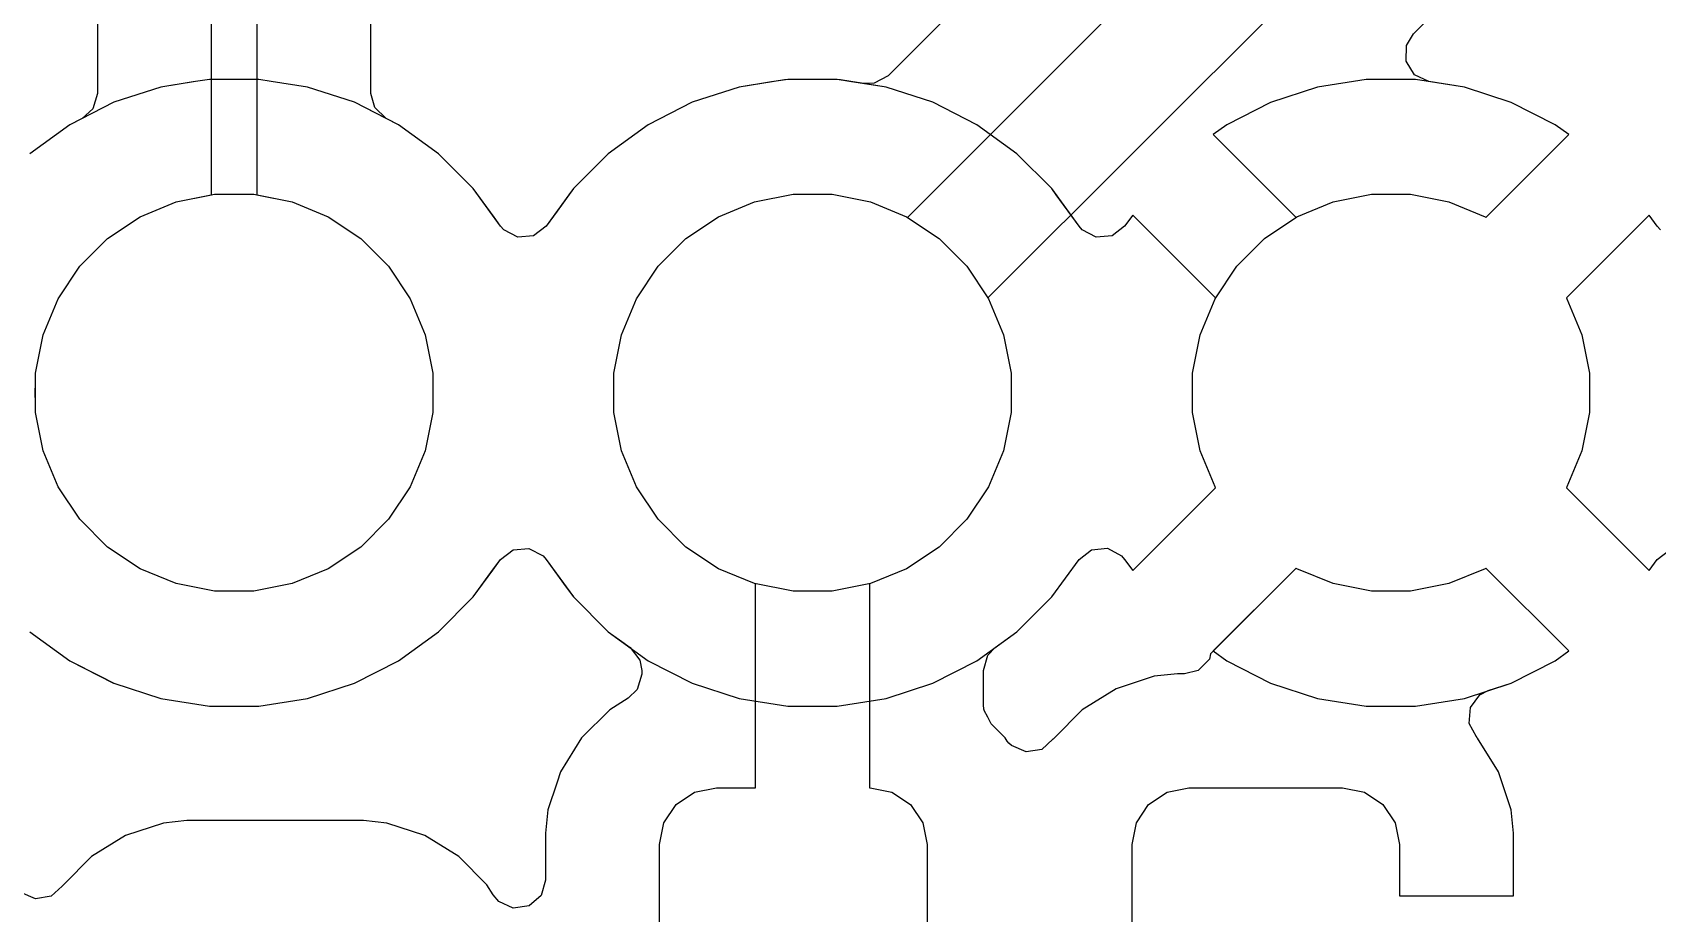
# Model space of a CAD drawing. Header units: inches. Extents: x 6.57 to 9.79, y -8.72 to -3.17.
# Drawn here: x 8.3037 to 8.5847, y -8.594 to -8.4416 of the extents above; entities that cross this region are included whole.
import ezdxf

# ---------------------------------------------------------------- set-up
doc = ezdxf.new("R2010")
doc.units = ezdxf.units.IN
doc.header["$MEASUREMENT"] = 0
doc.layers.add('In1.Cu', color=91, linetype='CONTINUOUS', true_color=0x7fc87f)

msp = doc.modelspace()

# ---------------------------------------------------------------- linework, layer by layer
at = {"layer": 'In1.Cu', "linetype": 'CONTINUOUS'}
for p, q in [((8.33465, -8.46971), (8.33465, -8.24179)), ((8.34252, -8.24016), (8.34252, -8.46971)), ((8.36222, -8.45216), (8.36222, -8.24366)), ((8.31494, -8.25197), (8.31494, -8.45216)), ((8.55754, -8.34319), (8.45165, -8.44909)), ((8.45499, -8.47361), (8.56942, -8.35918)), ((8.58045, -8.37598), (8.46891, -8.48753)), ((8.54246, -8.44184), (8.58719, -8.39712)), ((8.54125, -8.44385), (8.54246, -8.44184)), ((8.54121, -8.4466), (8.54125, -8.44385)), ((8.54267, -8.44894), (8.54121, -8.4466)), ((8.33189, -8.45012), (8.32589, -8.45107)), ((8.33151, -8.45018), (8.32589, -8.45107)), ((8.33151, -8.45018), (8.32589, -8.45107)), ((8.33432, -8.44973), (8.33151, -8.45018)), ((8.33432, -8.44973), (8.33151, -8.45018)), ((8.33432, -8.44973), (8.33189, -8.45012)), ((8.34285, -8.44973), (8.33432, -8.44973)), ((8.34285, -8.44973), (8.33432, -8.44973)), ((8.34285, -8.44973), (8.33432, -8.44973)), ((8.34496, -8.45007), (8.34285, -8.44973)), ((8.34496, -8.45007), (8.34285, -8.44973)), ((8.34496, -8.45007), (8.34285, -8.44973)), ((8.35128, -8.45107), (8.34496, -8.45007)), ((8.35128, -8.45107), (8.34496, -8.45007)), ((8.35128, -8.45107), (8.34496, -8.45007)), ((8.43375, -8.44982), (8.42589, -8.45107)), ((8.43189, -8.45012), (8.42589, -8.45107)), ((8.43151, -8.45018), (8.42589, -8.45107)), ((8.43151, -8.45018), (8.42589, -8.45107)), ((8.43432, -8.44973), (8.43151, -8.45018)), ((8.43432, -8.44973), (8.43151, -8.45018)), ((8.43432, -8.44973), (8.43189, -8.45012)), ((8.43432, -8.44973), (8.43375, -8.44982)), ((8.44285, -8.44973), (8.43432, -8.44973)), ((8.44285, -8.44973), (8.43432, -8.44973)), ((8.44285, -8.44973), (8.43432, -8.44973)), ((8.44285, -8.44973), (8.43432, -8.44973)), ((8.44743, -8.45046), (8.44285, -8.44973)), ((8.44285, -8.44973), (8.44285, -8.44973)), ((8.44342, -8.44982), (8.44285, -8.44973)), ((8.44496, -8.45007), (8.44285, -8.44973)), ((8.44496, -8.45007), (8.44285, -8.44973)), ((8.45128, -8.45107), (8.44342, -8.44982)), ((8.45128, -8.45107), (8.44496, -8.45007)), ((8.45128, -8.45107), (8.44496, -8.45007)), ((8.44923, -8.45041), (8.44743, -8.45046)), ((8.45165, -8.44909), (8.44923, -8.45041)), ((8.53432, -8.44975), (8.52589, -8.45109)), ((8.53432, -8.44975), (8.52589, -8.45109)), ((8.53432, -8.44975), (8.52589, -8.45109)), ((8.54285, -8.44975), (8.53432, -8.44975)), ((8.54285, -8.44975), (8.53432, -8.44975)), ((8.54285, -8.44975), (8.53432, -8.44975)), ((8.54515, -8.45012), (8.54267, -8.44894)), ((8.55127, -8.45109), (8.54285, -8.44975)), ((8.55127, -8.45109), (8.54285, -8.44975)), ((8.55127, -8.45109), (8.54285, -8.44975)), ((8.55127, -8.45109), (8.54515, -8.45012)), ((8.31494, -8.45216), (8.31417, -8.4548)), ((8.32589, -8.45107), (8.31778, -8.4537)), ((8.32589, -8.45107), (8.31778, -8.4537)), ((8.32589, -8.45107), (8.31778, -8.4537)), ((8.32589, -8.45107), (8.32589, -8.45107)), ((8.32589, -8.45107), (8.32589, -8.45107)), ((8.32589, -8.45107), (8.32589, -8.45107)), ((8.35939, -8.4537), (8.35128, -8.45107)), ((8.35939, -8.4537), (8.35128, -8.45107)), ((8.35939, -8.4537), (8.35128, -8.45107)), ((8.36289, -8.45462), (8.36222, -8.45216)), ((8.42589, -8.45107), (8.41778, -8.4537)), ((8.42589, -8.45107), (8.41778, -8.4537)), ((8.42589, -8.45107), (8.41778, -8.4537)), ((8.42589, -8.45107), (8.41778, -8.4537)), ((8.42589, -8.45107), (8.42589, -8.45107)), ((8.42589, -8.45107), (8.42589, -8.45107)), ((8.42589, -8.45107), (8.42589, -8.45107)), ((8.42589, -8.45107), (8.42589, -8.45107)), ((8.45939, -8.4537), (8.45128, -8.45107)), ((8.45939, -8.4537), (8.45128, -8.45107)), ((8.45939, -8.4537), (8.45128, -8.45107)), ((8.52589, -8.45109), (8.51778, -8.45372)), ((8.52589, -8.45109), (8.51778, -8.45372)), ((8.52589, -8.45109), (8.51778, -8.45372)), ((8.55938, -8.45372), (8.55127, -8.45109)), ((8.55938, -8.45372), (8.55127, -8.45109)), ((8.55938, -8.45372), (8.55127, -8.45109)), ((8.55938, -8.45372), (8.55127, -8.45109)), ((8.31778, -8.4537), (8.31017, -8.45758)), ((8.31778, -8.4537), (8.31017, -8.45758)), ((8.31778, -8.4537), (8.31017, -8.45758)), ((8.31417, -8.4548), (8.31228, -8.45651)), ((8.36487, -8.45649), (8.35939, -8.4537)), ((8.36699, -8.45758), (8.35939, -8.4537)), ((8.36699, -8.45758), (8.35939, -8.4537)), ((8.36489, -8.45651), (8.36289, -8.45462)), ((8.41778, -8.4537), (8.41017, -8.45758)), ((8.41778, -8.4537), (8.41017, -8.45758)), ((8.41778, -8.4537), (8.41017, -8.45758)), ((8.41778, -8.4537), (8.41017, -8.45758)), ((8.46699, -8.45758), (8.45939, -8.4537)), ((8.46699, -8.45758), (8.45939, -8.4537)), ((8.46699, -8.45758), (8.45939, -8.4537)), ((8.51778, -8.45372), (8.51018, -8.45759)), ((8.51778, -8.45372), (8.51018, -8.45759)), ((8.51778, -8.45372), (8.51018, -8.45759)), ((8.56698, -8.45759), (8.55938, -8.45372)), ((8.56698, -8.45759), (8.55938, -8.45372)), ((8.56698, -8.45759), (8.55938, -8.45372)), ((8.56698, -8.45759), (8.55938, -8.45372)), ((8.31017, -8.45758), (8.30327, -8.46259)), ((8.31017, -8.45758), (8.30327, -8.46259)), ((8.31017, -8.45758), (8.30327, -8.46259)), ((8.31017, -8.45758), (8.30327, -8.46259)), ((8.31228, -8.45651), (8.31017, -8.45758)), ((8.36699, -8.45758), (8.36487, -8.45649)), ((8.36699, -8.45758), (8.36489, -8.45651)), ((8.37389, -8.46259), (8.36699, -8.45758)), ((8.37389, -8.46259), (8.36699, -8.45758)), ((8.36699, -8.45758), (8.36699, -8.45758)), ((8.36699, -8.45758), (8.36699, -8.45758)), ((8.37389, -8.46259), (8.36699, -8.45758)), ((8.37389, -8.46259), (8.36699, -8.45758)), ((8.41017, -8.45758), (8.40327, -8.46259)), ((8.41017, -8.45758), (8.40327, -8.46259)), ((8.41017, -8.45758), (8.40327, -8.46259)), ((8.41017, -8.45758), (8.40327, -8.46259)), ((8.47389, -8.46259), (8.46699, -8.45758)), ((8.46699, -8.45758), (8.46699, -8.45758)), ((8.47389, -8.46259), (8.46699, -8.45758)), ((8.47389, -8.46259), (8.46699, -8.45758)), ((8.51018, -8.45759), (8.50785, -8.45929)), ((8.51018, -8.45759), (8.50785, -8.45929)), ((8.51018, -8.45759), (8.50785, -8.45929)), ((8.56931, -8.45929), (8.56698, -8.45759)), ((8.56931, -8.45929), (8.56698, -8.45759)), ((8.56931, -8.45929), (8.56698, -8.45759)), ((8.56931, -8.45929), (8.56698, -8.45759)), ((8.50785, -8.45929), (8.50785, -8.45929)), ((8.50785, -8.45929), (8.52217, -8.47361)), ((8.50785, -8.45929), (8.50785, -8.45929)), ((8.50785, -8.45929), (8.52217, -8.47361)), ((8.50785, -8.45929), (8.50785, -8.45929)), ((8.50785, -8.45929), (8.52217, -8.47361)), ((8.55499, -8.47361), (8.56931, -8.45929)), ((8.55499, -8.47361), (8.56931, -8.45929)), ((8.55499, -8.47361), (8.56931, -8.45929)), ((8.55499, -8.47361), (8.56931, -8.45929)), ((8.56931, -8.45929), (8.56931, -8.45929)), ((8.56931, -8.45929), (8.56931, -8.45929)), ((8.56931, -8.45929), (8.56931, -8.45929)), ((8.56931, -8.45929), (8.56931, -8.45929)), ((8.37993, -8.46862), (8.37389, -8.46259)), ((8.37993, -8.46862), (8.37389, -8.46259)), ((8.37993, -8.46862), (8.37389, -8.46259)), ((8.37993, -8.46862), (8.37389, -8.46259)), ((8.40327, -8.46259), (8.39724, -8.46862)), ((8.40327, -8.46259), (8.39724, -8.46862)), ((8.40327, -8.46259), (8.39724, -8.46862)), ((8.40327, -8.46259), (8.39724, -8.46862)), ((8.47993, -8.46862), (8.47389, -8.46259)), ((8.47993, -8.46862), (8.47389, -8.46259)), ((8.47389, -8.46259), (8.47389, -8.46259)), ((8.47993, -8.46862), (8.47389, -8.46259)), ((8.47389, -8.46259), (8.47389, -8.46259)), ((8.32857, -8.47092), (8.3352, -8.4696)), ((8.32857, -8.47092), (8.3352, -8.4696)), ((8.32857, -8.47092), (8.3352, -8.4696)), ((8.32857, -8.47092), (8.33465, -8.46971)), ((8.3352, -8.4696), (8.34196, -8.4696)), ((8.3352, -8.4696), (8.34196, -8.4696)), ((8.3352, -8.4696), (8.34196, -8.4696)), ((8.34196, -8.4696), (8.3486, -8.47092)), ((8.34196, -8.4696), (8.3486, -8.47092)), ((8.34196, -8.4696), (8.3486, -8.47092)), ((8.34252, -8.46971), (8.3486, -8.47092)), ((8.38373, -8.47386), (8.37993, -8.46862)), ((8.38351, -8.47356), (8.37993, -8.46862)), ((8.38373, -8.47386), (8.37993, -8.46862)), ((8.38373, -8.47386), (8.37993, -8.46862)), ((8.39646, -8.4697), (8.39253, -8.4751)), ((8.39724, -8.46862), (8.39442, -8.47251)), ((8.39724, -8.46862), (8.39442, -8.47251)), ((8.39724, -8.46862), (8.39442, -8.47251)), ((8.39724, -8.46862), (8.39646, -8.4697)), ((8.39724, -8.46862), (8.39724, -8.46862)), ((8.39724, -8.46862), (8.39724, -8.46862)), ((8.39724, -8.46862), (8.39724, -8.46862)), ((8.39724, -8.46862), (8.39724, -8.46862)), ((8.39724, -8.46862), (8.39724, -8.46862)), ((8.39724, -8.46862), (8.39724, -8.46862)), ((8.39724, -8.46862), (8.39724, -8.46862)), ((8.39724, -8.46862), (8.39724, -8.46862)), ((8.42857, -8.47092), (8.4352, -8.4696)), ((8.42857, -8.47092), (8.4352, -8.4696)), ((8.42857, -8.47092), (8.4352, -8.4696)), ((8.42857, -8.47092), (8.4352, -8.4696)), ((8.4352, -8.4696), (8.44196, -8.4696)), ((8.4352, -8.4696), (8.44196, -8.4696)), ((8.4352, -8.4696), (8.44196, -8.4696)), ((8.4352, -8.4696), (8.44196, -8.4696)), ((8.44196, -8.4696), (8.4486, -8.47092)), ((8.44196, -8.4696), (8.4486, -8.47092)), ((8.44196, -8.4696), (8.4486, -8.47092)), ((8.44196, -8.4696), (8.4486, -8.47092)), ((8.48071, -8.4697), (8.47993, -8.46862)), ((8.47993, -8.46863), (8.47993, -8.46862)), ((8.47993, -8.46863), (8.47993, -8.46862)), ((8.48465, -8.47512), (8.47993, -8.46863)), ((8.48465, -8.47512), (8.47993, -8.46863)), ((8.48465, -8.47512), (8.48071, -8.4697)), ((8.52857, -8.47092), (8.5352, -8.4696)), ((8.52857, -8.47092), (8.5352, -8.4696)), ((8.52857, -8.47092), (8.5352, -8.4696)), ((8.52857, -8.47092), (8.5352, -8.4696)), ((8.5352, -8.4696), (8.54196, -8.4696)), ((8.5352, -8.4696), (8.54196, -8.4696)), ((8.5352, -8.4696), (8.54196, -8.4696)), ((8.5352, -8.4696), (8.54196, -8.4696)), ((8.54196, -8.4696), (8.5486, -8.47092)), ((8.54196, -8.4696), (8.5486, -8.47092)), ((8.54196, -8.4696), (8.5486, -8.47092)), ((8.54196, -8.4696), (8.5486, -8.47092)), ((8.32232, -8.47351), (8.32857, -8.47092)), ((8.32232, -8.47351), (8.32857, -8.47092)), ((8.32232, -8.47351), (8.32857, -8.47092)), ((8.32232, -8.47351), (8.32857, -8.47092)), ((8.3486, -8.47092), (8.35485, -8.47351)), ((8.3486, -8.47092), (8.35485, -8.47351)), ((8.3486, -8.47092), (8.35485, -8.47351)), ((8.3486, -8.47092), (8.35485, -8.47351)), ((8.39442, -8.47251), (8.39253, -8.4751)), ((8.39442, -8.47251), (8.39253, -8.4751)), ((8.39442, -8.47251), (8.39253, -8.4751)), ((8.42232, -8.47351), (8.42857, -8.47092)), ((8.42232, -8.47351), (8.42857, -8.47092)), ((8.42232, -8.47351), (8.42857, -8.47092)), ((8.42232, -8.47351), (8.42857, -8.47092)), ((8.4486, -8.47092), (8.45485, -8.47351)), ((8.4486, -8.47092), (8.45485, -8.47351)), ((8.4486, -8.47092), (8.45485, -8.47351)), ((8.4486, -8.47092), (8.45485, -8.47351)), ((8.49393, -8.47321), (8.49254, -8.47512)), ((8.49393, -8.47321), (8.49254, -8.47512)), ((8.49393, -8.47321), (8.49254, -8.47512)), ((8.50825, -8.48753), (8.49393, -8.47321)), ((8.49393, -8.47321), (8.49393, -8.47321)), ((8.50825, -8.48753), (8.49393, -8.47321)), ((8.49393, -8.47321), (8.49393, -8.47321)), ((8.50825, -8.48753), (8.49393, -8.47321)), ((8.49393, -8.47321), (8.49393, -8.47321)), ((8.52232, -8.47351), (8.52857, -8.47092)), ((8.52232, -8.47351), (8.52857, -8.47092)), ((8.52232, -8.47351), (8.52857, -8.47092)), ((8.52232, -8.47351), (8.52857, -8.47092)), ((8.5486, -8.47092), (8.55485, -8.47351)), ((8.5486, -8.47092), (8.55485, -8.47351)), ((8.5486, -8.47092), (8.55485, -8.47351)), ((8.5486, -8.47092), (8.55485, -8.47351)), ((8.58323, -8.47321), (8.56891, -8.48753)), ((8.58323, -8.47321), (8.56891, -8.48753)), ((8.58323, -8.47321), (8.56891, -8.48753)), ((8.58323, -8.47321), (8.56891, -8.48753)), ((8.58462, -8.47512), (8.58323, -8.47321)), ((8.58323, -8.47321), (8.58323, -8.47321)), ((8.58462, -8.47512), (8.58323, -8.47321)), ((8.58323, -8.47321), (8.58323, -8.47321)), ((8.58462, -8.47512), (8.58323, -8.47321)), ((8.58323, -8.47321), (8.58323, -8.47321)), ((8.58462, -8.47512), (8.58323, -8.47321)), ((8.58323, -8.47321), (8.58323, -8.47321)), ((8.3167, -8.47727), (8.32232, -8.47351)), ((8.3167, -8.47727), (8.32232, -8.47351)), ((8.3167, -8.47727), (8.32232, -8.47351)), ((8.3167, -8.47727), (8.32232, -8.47351)), ((8.35485, -8.47351), (8.36047, -8.47727)), ((8.35485, -8.47351), (8.36047, -8.47727)), ((8.35485, -8.47351), (8.36047, -8.47727)), ((8.35485, -8.47351), (8.36047, -8.47727)), ((8.38463, -8.4751), (8.38351, -8.47356)), ((8.38463, -8.4751), (8.38373, -8.47386)), ((8.38463, -8.4751), (8.38373, -8.47386)), ((8.38463, -8.4751), (8.38373, -8.47386)), ((8.38518, -8.47573), (8.38463, -8.4751)), ((8.38518, -8.47573), (8.38463, -8.4751)), ((8.38518, -8.47573), (8.38463, -8.4751)), ((8.38518, -8.47573), (8.38463, -8.4751)), ((8.38761, -8.47702), (8.38518, -8.47573)), ((8.38761, -8.47702), (8.38518, -8.47573)), ((8.38761, -8.47702), (8.38518, -8.47573)), ((8.38761, -8.47702), (8.38518, -8.47573)), ((8.39253, -8.4751), (8.39035, -8.47678)), ((8.39253, -8.4751), (8.39035, -8.47678)), ((8.39253, -8.4751), (8.39035, -8.47678)), ((8.39253, -8.4751), (8.39035, -8.47678)), ((8.4167, -8.47727), (8.42232, -8.47351)), ((8.4167, -8.47727), (8.42232, -8.47351)), ((8.4167, -8.47727), (8.42232, -8.47351)), ((8.4167, -8.47727), (8.42232, -8.47351)), ((8.45485, -8.47351), (8.45499, -8.47361)), ((8.45485, -8.47351), (8.46047, -8.47727)), ((8.45485, -8.47351), (8.46047, -8.47727)), ((8.45485, -8.47351), (8.46047, -8.47727)), ((8.48519, -8.47575), (8.48465, -8.47512)), ((8.48519, -8.47575), (8.48465, -8.47512)), ((8.48519, -8.47575), (8.48465, -8.47512)), ((8.48763, -8.47703), (8.48519, -8.47575)), ((8.48763, -8.47703), (8.48519, -8.47575)), ((8.48763, -8.47703), (8.48519, -8.47575)), ((8.49254, -8.47512), (8.49037, -8.4768)), ((8.49254, -8.47512), (8.49037, -8.4768)), ((8.49254, -8.47512), (8.49037, -8.4768)), ((8.5167, -8.47727), (8.52232, -8.47351)), ((8.52217, -8.47361), (8.52232, -8.47351)), ((8.52217, -8.47361), (8.52232, -8.47351)), ((8.52217, -8.47361), (8.52232, -8.47351)), ((8.55485, -8.47351), (8.55499, -8.47361)), ((8.55485, -8.47351), (8.55499, -8.47361)), ((8.55485, -8.47351), (8.55499, -8.47361)), ((8.55485, -8.47351), (8.55499, -8.47361)), ((8.58517, -8.47575), (8.58462, -8.47512)), ((8.58517, -8.47575), (8.58462, -8.47512)), ((8.58517, -8.47575), (8.58462, -8.47512)), ((8.58517, -8.47575), (8.58462, -8.47512)), ((8.31191, -8.48205), (8.3167, -8.47727)), ((8.31191, -8.48205), (8.3167, -8.47727)), ((8.31191, -8.48205), (8.3167, -8.47727)), ((8.31191, -8.48205), (8.3167, -8.47727)), ((8.36047, -8.47727), (8.36525, -8.48205)), ((8.36047, -8.47727), (8.36525, -8.48205)), ((8.36047, -8.47727), (8.36525, -8.48205)), ((8.36047, -8.47727), (8.36525, -8.48205)), ((8.39035, -8.47678), (8.38761, -8.47702)), ((8.39035, -8.47678), (8.38761, -8.47702)), ((8.39035, -8.47678), (8.38761, -8.47702)), ((8.39035, -8.47678), (8.38761, -8.47702)), ((8.41191, -8.48205), (8.4167, -8.47727)), ((8.41191, -8.48205), (8.4167, -8.47727)), ((8.41191, -8.48205), (8.4167, -8.47727)), ((8.41191, -8.48205), (8.4167, -8.47727)), ((8.46047, -8.47727), (8.46525, -8.48205)), ((8.46047, -8.47727), (8.46525, -8.48205)), ((8.46047, -8.47727), (8.46525, -8.48205)), ((8.49037, -8.4768), (8.48763, -8.47703)), ((8.49037, -8.4768), (8.48763, -8.47703)), ((8.49037, -8.4768), (8.48763, -8.47703)), ((8.51191, -8.48205), (8.5167, -8.47727)), ((8.30816, -8.48767), (8.31191, -8.48205)), ((8.30816, -8.48767), (8.31191, -8.48205)), ((8.30816, -8.48767), (8.31191, -8.48205)), ((8.30816, -8.48767), (8.31191, -8.48205)), ((8.36525, -8.48205), (8.36901, -8.48767)), ((8.36525, -8.48205), (8.36901, -8.48767)), ((8.36525, -8.48205), (8.36901, -8.48767)), ((8.36525, -8.48205), (8.36901, -8.48767)), ((8.40816, -8.48767), (8.41191, -8.48205)), ((8.40816, -8.48767), (8.41191, -8.48205)), ((8.40816, -8.48767), (8.41191, -8.48205)), ((8.40816, -8.48767), (8.41191, -8.48205)), ((8.46525, -8.48205), (8.46901, -8.48767)), ((8.46525, -8.48205), (8.46901, -8.48767)), ((8.46525, -8.48205), (8.46901, -8.48767)), ((8.50816, -8.48767), (8.51191, -8.48205)), ((8.30557, -8.49392), (8.30816, -8.48767)), ((8.30557, -8.49392), (8.30816, -8.48767)), ((8.30557, -8.49392), (8.30816, -8.48767)), ((8.30557, -8.49392), (8.30816, -8.48767)), ((8.36901, -8.48767), (8.3716, -8.49392)), ((8.36901, -8.48767), (8.3716, -8.49392)), ((8.36901, -8.48767), (8.3716, -8.49392)), ((8.36901, -8.48767), (8.3716, -8.49392)), ((8.40557, -8.49392), (8.40816, -8.48767)), ((8.40557, -8.49392), (8.40816, -8.48767)), ((8.40557, -8.49392), (8.40816, -8.48767)), ((8.40557, -8.49392), (8.40816, -8.48767)), ((8.46891, -8.48753), (8.46901, -8.48767)), ((8.46901, -8.48767), (8.4716, -8.49392)), ((8.46901, -8.48767), (8.4716, -8.49392)), ((8.46901, -8.48767), (8.4716, -8.49392)), ((8.46901, -8.48767), (8.4716, -8.49392)), ((8.50557, -8.49392), (8.50816, -8.48767)), ((8.50557, -8.49392), (8.50816, -8.48767)), ((8.50557, -8.49392), (8.50816, -8.48767)), ((8.50557, -8.49392), (8.50816, -8.48767)), ((8.50816, -8.48767), (8.50825, -8.48753)), ((8.50816, -8.48767), (8.50825, -8.48753)), ((8.50816, -8.48767), (8.50825, -8.48753)), ((8.56891, -8.48753), (8.56901, -8.48767)), ((8.56891, -8.48753), (8.56901, -8.48767)), ((8.56891, -8.48753), (8.56901, -8.48767)), ((8.56891, -8.48753), (8.56901, -8.48767)), ((8.56901, -8.48767), (8.5716, -8.49392)), ((8.56901, -8.48767), (8.5716, -8.49392)), ((8.56901, -8.48767), (8.5716, -8.49392)), ((8.56901, -8.48767), (8.5716, -8.49392)), ((8.30425, -8.50056), (8.30557, -8.49392)), ((8.30425, -8.50056), (8.30557, -8.49392)), ((8.30425, -8.50056), (8.30557, -8.49392)), ((8.30425, -8.50056), (8.30557, -8.49392)), ((8.3716, -8.49392), (8.37292, -8.50056)), ((8.3716, -8.49392), (8.37292, -8.50056)), ((8.3716, -8.49392), (8.37292, -8.50056)), ((8.3716, -8.49392), (8.37292, -8.50056)), ((8.40425, -8.50056), (8.40557, -8.49392)), ((8.40425, -8.50056), (8.40557, -8.49392)), ((8.40425, -8.50056), (8.40557, -8.49392)), ((8.40425, -8.50056), (8.40557, -8.49392)), ((8.4716, -8.49392), (8.47292, -8.50056)), ((8.4716, -8.49392), (8.47292, -8.50056)), ((8.4716, -8.49392), (8.47292, -8.50056)), ((8.4716, -8.49392), (8.47292, -8.50056)), ((8.50425, -8.50056), (8.50557, -8.49392)), ((8.50425, -8.50056), (8.50557, -8.49392)), ((8.50425, -8.50056), (8.50557, -8.49392)), ((8.50425, -8.50056), (8.50557, -8.49392)), ((8.5716, -8.49392), (8.57292, -8.50056)), ((8.5716, -8.49392), (8.57292, -8.50056)), ((8.5716, -8.49392), (8.57292, -8.50056)), ((8.5716, -8.49392), (8.57292, -8.50056)), ((8.30425, -8.50732), (8.30425, -8.50056)), ((8.30425, -8.50297), (8.30425, -8.50056)), ((8.30425, -8.50732), (8.30425, -8.50056)), ((8.30425, -8.50732), (8.30425, -8.50056)), ((8.37292, -8.50056), (8.37292, -8.50732)), ((8.37292, -8.50056), (8.37292, -8.50732)), ((8.37292, -8.50056), (8.37292, -8.50732)), ((8.37292, -8.50056), (8.37292, -8.50732)), ((8.40425, -8.50732), (8.40425, -8.50056)), ((8.40425, -8.50732), (8.40425, -8.50056)), ((8.40425, -8.50732), (8.40425, -8.50056)), ((8.40425, -8.50732), (8.40425, -8.50056)), ((8.47292, -8.50056), (8.47292, -8.50732)), ((8.47292, -8.50056), (8.47292, -8.50732)), ((8.47292, -8.50056), (8.47292, -8.50732)), ((8.47292, -8.50056), (8.47292, -8.50732)), ((8.50425, -8.50732), (8.50425, -8.50056)), ((8.50425, -8.50732), (8.50425, -8.50056)), ((8.50425, -8.50732), (8.50425, -8.50056)), ((8.50425, -8.50732), (8.50425, -8.50056)), ((8.57292, -8.50056), (8.57292, -8.50732)), ((8.57292, -8.50056), (8.57292, -8.50732)), ((8.57292, -8.50056), (8.57292, -8.50732)), ((8.57292, -8.50056), (8.57292, -8.50732)), ((8.30417, -8.50317), (8.30425, -8.50297)), ((8.30417, -8.50471), (8.30417, -8.50317)), ((8.30425, -8.5049), (8.30417, -8.50471)), ((8.30425, -8.50732), (8.30425, -8.5049)), ((8.30557, -8.51395), (8.30425, -8.50732)), ((8.30557, -8.51395), (8.30425, -8.50732)), ((8.30557, -8.51395), (8.30425, -8.50732)), ((8.30557, -8.51395), (8.30425, -8.50732)), ((8.37292, -8.50732), (8.3716, -8.51395)), ((8.37292, -8.50732), (8.3716, -8.51395)), ((8.37292, -8.50732), (8.3716, -8.51395)), ((8.37292, -8.50732), (8.3716, -8.51395)), ((8.40557, -8.51395), (8.40425, -8.50732)), ((8.40557, -8.51395), (8.40425, -8.50732)), ((8.40557, -8.51395), (8.40425, -8.50732)), ((8.40557, -8.51395), (8.40425, -8.50732)), ((8.47292, -8.50732), (8.4716, -8.51395)), ((8.47292, -8.50732), (8.4716, -8.51395)), ((8.47292, -8.50732), (8.4716, -8.51395)), ((8.47292, -8.50732), (8.4716, -8.51395)), ((8.50557, -8.51395), (8.50425, -8.50732)), ((8.50557, -8.51395), (8.50425, -8.50732)), ((8.50557, -8.51395), (8.50425, -8.50732)), ((8.50557, -8.51395), (8.50425, -8.50732)), ((8.57292, -8.50732), (8.5716, -8.51395)), ((8.57292, -8.50732), (8.5716, -8.51395)), ((8.57292, -8.50732), (8.5716, -8.51395)), ((8.57292, -8.50732), (8.5716, -8.51395)), ((8.30816, -8.5202), (8.30557, -8.51395)), ((8.30816, -8.5202), (8.30557, -8.51395)), ((8.30816, -8.5202), (8.30557, -8.51395)), ((8.30816, -8.5202), (8.30557, -8.51395)), ((8.3716, -8.51395), (8.36901, -8.5202)), ((8.3716, -8.51395), (8.36901, -8.5202)), ((8.3716, -8.51395), (8.36901, -8.5202)), ((8.3716, -8.51395), (8.36901, -8.5202)), ((8.40816, -8.5202), (8.40557, -8.51395)), ((8.40816, -8.5202), (8.40557, -8.51395)), ((8.40816, -8.5202), (8.40557, -8.51395)), ((8.40816, -8.5202), (8.40557, -8.51395)), ((8.4716, -8.51395), (8.46901, -8.5202)), ((8.4716, -8.51395), (8.46901, -8.5202)), ((8.4716, -8.51395), (8.46901, -8.5202)), ((8.4716, -8.51395), (8.46901, -8.5202)), ((8.50816, -8.5202), (8.50557, -8.51395)), ((8.50816, -8.5202), (8.50557, -8.51395)), ((8.50816, -8.5202), (8.50557, -8.51395)), ((8.50816, -8.5202), (8.50557, -8.51395)), ((8.5716, -8.51395), (8.56901, -8.5202)), ((8.5716, -8.51395), (8.56901, -8.5202)), ((8.5716, -8.51395), (8.56901, -8.5202)), ((8.5716, -8.51395), (8.56901, -8.5202)), ((8.31191, -8.52582), (8.30816, -8.5202)), ((8.31191, -8.52582), (8.30816, -8.5202)), ((8.31191, -8.52582), (8.30816, -8.5202)), ((8.31191, -8.52582), (8.30816, -8.5202)), ((8.36901, -8.5202), (8.36525, -8.52582)), ((8.36901, -8.5202), (8.36525, -8.52582)), ((8.36901, -8.5202), (8.36525, -8.52582)), ((8.36901, -8.5202), (8.36525, -8.52582)), ((8.41191, -8.52582), (8.40816, -8.5202)), ((8.41191, -8.52582), (8.40816, -8.5202)), ((8.41191, -8.52582), (8.40816, -8.5202)), ((8.41191, -8.52582), (8.40816, -8.5202)), ((8.46901, -8.5202), (8.46525, -8.52582)), ((8.46901, -8.5202), (8.46525, -8.52582)), ((8.46901, -8.5202), (8.46525, -8.52582)), ((8.46901, -8.5202), (8.46525, -8.52582)), ((8.49393, -8.53467), (8.50825, -8.52035)), ((8.49393, -8.53467), (8.50825, -8.52035)), ((8.49393, -8.53467), (8.50825, -8.52035)), ((8.49393, -8.53467), (8.50825, -8.52035)), ((8.50825, -8.52035), (8.50816, -8.5202)), ((8.50825, -8.52035), (8.50816, -8.5202)), ((8.50825, -8.52035), (8.50816, -8.5202)), ((8.50825, -8.52035), (8.50816, -8.5202)), ((8.56901, -8.5202), (8.56891, -8.52035)), ((8.56901, -8.5202), (8.56891, -8.52035)), ((8.56901, -8.5202), (8.56891, -8.52035)), ((8.56901, -8.5202), (8.56891, -8.52035)), ((8.56891, -8.52035), (8.58323, -8.53467)), ((8.56891, -8.52035), (8.58323, -8.53467)), ((8.56891, -8.52035), (8.58323, -8.53467)), ((8.56891, -8.52035), (8.58323, -8.53467)), ((8.3167, -8.53061), (8.31191, -8.52582)), ((8.3167, -8.53061), (8.31191, -8.52582)), ((8.3167, -8.53061), (8.31191, -8.52582)), ((8.3167, -8.53061), (8.31191, -8.52582)), ((8.36525, -8.52582), (8.36047, -8.53061)), ((8.36525, -8.52582), (8.36047, -8.53061)), ((8.36525, -8.52582), (8.36047, -8.53061)), ((8.36525, -8.52582), (8.36047, -8.53061)), ((8.4167, -8.53061), (8.41191, -8.52582)), ((8.4167, -8.53061), (8.41191, -8.52582)), ((8.4167, -8.53061), (8.41191, -8.52582)), ((8.4167, -8.53061), (8.41191, -8.52582)), ((8.46525, -8.52582), (8.46047, -8.53061)), ((8.46525, -8.52582), (8.46047, -8.53061)), ((8.46525, -8.52582), (8.46047, -8.53061)), ((8.46525, -8.52582), (8.46047, -8.53061)), ((8.32232, -8.53436), (8.3167, -8.53061)), ((8.32232, -8.53436), (8.3167, -8.53061)), ((8.32232, -8.53436), (8.3167, -8.53061)), ((8.32232, -8.53436), (8.3167, -8.53061)), ((8.36047, -8.53061), (8.35485, -8.53436)), ((8.36047, -8.53061), (8.35485, -8.53436)), ((8.36047, -8.53061), (8.35485, -8.53436)), ((8.36047, -8.53061), (8.35485, -8.53436)), ((8.38463, -8.53277), (8.38681, -8.53109)), ((8.38463, -8.53277), (8.38681, -8.53109)), ((8.38463, -8.53277), (8.38681, -8.53109)), ((8.38463, -8.53277), (8.38681, -8.53109)), ((8.38681, -8.53109), (8.38955, -8.53086)), ((8.38681, -8.53109), (8.38955, -8.53086)), ((8.38681, -8.53109), (8.38955, -8.53086)), ((8.38681, -8.53109), (8.38955, -8.53086)), ((8.38955, -8.53086), (8.39199, -8.53214)), ((8.38955, -8.53086), (8.39199, -8.53214)), ((8.38955, -8.53086), (8.39199, -8.53214)), ((8.38955, -8.53086), (8.39199, -8.53214)), ((8.39199, -8.53214), (8.39253, -8.53277)), ((8.39199, -8.53214), (8.39253, -8.53277)), ((8.39199, -8.53214), (8.39253, -8.53277)), ((8.39199, -8.53214), (8.39253, -8.53277)), ((8.42232, -8.53436), (8.4167, -8.53061)), ((8.42232, -8.53436), (8.4167, -8.53061)), ((8.42232, -8.53436), (8.4167, -8.53061)), ((8.42232, -8.53436), (8.4167, -8.53061)), ((8.46047, -8.53061), (8.45485, -8.53436)), ((8.46047, -8.53061), (8.45485, -8.53436)), ((8.46047, -8.53061), (8.45485, -8.53436)), ((8.46047, -8.53061), (8.45485, -8.53436)), ((8.48465, -8.53276), (8.48682, -8.53108)), ((8.48465, -8.53276), (8.48682, -8.53108)), ((8.48465, -8.53276), (8.48682, -8.53108)), ((8.48465, -8.53276), (8.48682, -8.53108)), ((8.48682, -8.53108), (8.48956, -8.53084)), ((8.48682, -8.53108), (8.48956, -8.53084)), ((8.48682, -8.53108), (8.48956, -8.53084)), ((8.48682, -8.53108), (8.48956, -8.53084)), ((8.48956, -8.53084), (8.492, -8.53212)), ((8.48956, -8.53084), (8.492, -8.53212)), ((8.48956, -8.53084), (8.492, -8.53212)), ((8.48956, -8.53084), (8.492, -8.53212)), ((8.492, -8.53212), (8.49254, -8.53276)), ((8.492, -8.53212), (8.49254, -8.53276)), ((8.492, -8.53212), (8.49254, -8.53276)), ((8.492, -8.53212), (8.49254, -8.53276)), ((8.58462, -8.53276), (8.5868, -8.53108)), ((8.58462, -8.53276), (8.5868, -8.53108)), ((8.58462, -8.53276), (8.5868, -8.53108)), ((8.58462, -8.53276), (8.5868, -8.53108)), ((8.32857, -8.53695), (8.32232, -8.53436)), ((8.32857, -8.53695), (8.32232, -8.53436)), ((8.32857, -8.53695), (8.32232, -8.53436)), ((8.32857, -8.53695), (8.32232, -8.53436)), ((8.35485, -8.53436), (8.3486, -8.53695)), ((8.35485, -8.53436), (8.3486, -8.53695)), ((8.35485, -8.53436), (8.3486, -8.53695)), ((8.35485, -8.53436), (8.3486, -8.53695)), ((8.37993, -8.53925), (8.38344, -8.53441)), ((8.37993, -8.53925), (8.38328, -8.53463)), ((8.37993, -8.53925), (8.38328, -8.53463)), ((8.37993, -8.53925), (8.38328, -8.53463)), ((8.38328, -8.53463), (8.38463, -8.53277)), ((8.38328, -8.53463), (8.38463, -8.53277)), ((8.38328, -8.53463), (8.38463, -8.53277)), ((8.38344, -8.53441), (8.38463, -8.53277)), ((8.39253, -8.53277), (8.396, -8.53755)), ((8.39253, -8.53277), (8.39724, -8.53925)), ((8.39253, -8.53277), (8.396, -8.53755)), ((8.39253, -8.53277), (8.396, -8.53755)), ((8.42857, -8.53695), (8.42232, -8.53436)), ((8.42857, -8.53695), (8.42232, -8.53436)), ((8.42857, -8.53695), (8.42232, -8.53436)), ((8.42857, -8.53695), (8.42232, -8.53436)), ((8.45485, -8.53436), (8.4486, -8.53695)), ((8.45485, -8.53436), (8.4486, -8.53695)), ((8.45485, -8.53436), (8.4486, -8.53695)), ((8.45485, -8.53436), (8.4486, -8.53695)), ((8.47993, -8.53925), (8.48465, -8.53276)), ((8.47993, -8.53925), (8.48465, -8.53276)), ((8.47993, -8.53925), (8.48465, -8.53276)), ((8.47993, -8.53925), (8.48465, -8.53276)), ((8.49254, -8.53276), (8.49393, -8.53467)), ((8.49254, -8.53276), (8.49393, -8.53467)), ((8.49254, -8.53276), (8.49393, -8.53467)), ((8.49254, -8.53276), (8.49393, -8.53467)), ((8.52217, -8.53427), (8.50738, -8.54906)), ((8.52217, -8.53427), (8.50785, -8.54859)), ((8.52217, -8.53427), (8.50785, -8.54859)), ((8.52217, -8.53427), (8.50785, -8.54859)), ((8.52232, -8.53436), (8.52217, -8.53427)), ((8.52232, -8.53436), (8.52217, -8.53427)), ((8.52232, -8.53436), (8.52217, -8.53427)), ((8.52232, -8.53436), (8.52217, -8.53427)), ((8.52857, -8.53695), (8.52232, -8.53436)), ((8.52857, -8.53695), (8.52232, -8.53436)), ((8.52857, -8.53695), (8.52232, -8.53436)), ((8.52857, -8.53695), (8.52232, -8.53436)), ((8.55485, -8.53436), (8.5486, -8.53695)), ((8.55485, -8.53436), (8.5486, -8.53695)), ((8.55485, -8.53436), (8.5486, -8.53695)), ((8.55485, -8.53436), (8.5486, -8.53695)), ((8.55499, -8.53427), (8.55485, -8.53436)), ((8.55499, -8.53427), (8.55485, -8.53436)), ((8.55499, -8.53427), (8.55485, -8.53436)), ((8.55499, -8.53427), (8.55485, -8.53436)), ((8.56931, -8.54859), (8.55499, -8.53427)), ((8.56931, -8.54859), (8.55499, -8.53427)), ((8.56931, -8.54859), (8.55499, -8.53427)), ((8.56931, -8.54859), (8.55499, -8.53427)), ((8.58323, -8.53467), (8.58462, -8.53276)), ((8.58323, -8.53467), (8.58462, -8.53276)), ((8.58323, -8.53467), (8.58462, -8.53276)), ((8.58323, -8.53467), (8.58462, -8.53276)), ((8.58323, -8.53467), (8.58323, -8.53467)), ((8.58323, -8.53467), (8.58323, -8.53467)), ((8.58323, -8.53467), (8.58323, -8.53467)), ((8.58323, -8.53467), (8.58323, -8.53467)), ((8.3352, -8.53827), (8.32857, -8.53695)), ((8.3352, -8.53827), (8.32857, -8.53695)), ((8.3352, -8.53827), (8.32857, -8.53695)), ((8.3352, -8.53827), (8.32857, -8.53695)), ((8.3486, -8.53695), (8.34196, -8.53827)), ((8.3486, -8.53695), (8.34196, -8.53827)), ((8.3486, -8.53695), (8.34196, -8.53827)), ((8.3486, -8.53695), (8.34196, -8.53827)), ((8.396, -8.53755), (8.39724, -8.53925)), ((8.396, -8.53755), (8.39724, -8.53925)), ((8.396, -8.53755), (8.39724, -8.53925)), ((8.4352, -8.53827), (8.42857, -8.53695)), ((8.42874, -8.53699), (8.42857, -8.53695)), ((8.4352, -8.53827), (8.42857, -8.53695)), ((8.4352, -8.53827), (8.42857, -8.53695)), ((8.42874, -8.57224), (8.42874, -8.53699)), ((8.4486, -8.53695), (8.44196, -8.53827)), ((8.4486, -8.53695), (8.44196, -8.53827)), ((8.4486, -8.53695), (8.44196, -8.53827)), ((8.4486, -8.53695), (8.44843, -8.53699)), ((8.44843, -8.53699), (8.44843, -8.57224)), ((8.5352, -8.53827), (8.52857, -8.53695)), ((8.5352, -8.53827), (8.52857, -8.53695)), ((8.5352, -8.53827), (8.52857, -8.53695)), ((8.5352, -8.53827), (8.52857, -8.53695)), ((8.5486, -8.53695), (8.54196, -8.53827)), ((8.5486, -8.53695), (8.54196, -8.53827)), ((8.5486, -8.53695), (8.54196, -8.53827)), ((8.5486, -8.53695), (8.54196, -8.53827)), ((8.34196, -8.53827), (8.3352, -8.53827)), ((8.34196, -8.53827), (8.3352, -8.53827)), ((8.34196, -8.53827), (8.3352, -8.53827)), ((8.34196, -8.53827), (8.3352, -8.53827)), ((8.37389, -8.54528), (8.37993, -8.53925)), ((8.37389, -8.54528), (8.37993, -8.53925)), ((8.37389, -8.54528), (8.37993, -8.53925)), ((8.37389, -8.54528), (8.37993, -8.53925)), ((8.39724, -8.53925), (8.40327, -8.54528)), ((8.39724, -8.53925), (8.39724, -8.53925)), ((8.39724, -8.53925), (8.40327, -8.54528)), ((8.39724, -8.53925), (8.40327, -8.54528)), ((8.39724, -8.53925), (8.40327, -8.54528)), ((8.44196, -8.53827), (8.4352, -8.53827)), ((8.44196, -8.53827), (8.4352, -8.53827)), ((8.44196, -8.53827), (8.4352, -8.53827)), ((8.47389, -8.54528), (8.47993, -8.53925)), ((8.47389, -8.54528), (8.47993, -8.53925)), ((8.47389, -8.54528), (8.47993, -8.53925)), ((8.47389, -8.54528), (8.47993, -8.53925)), ((8.54196, -8.53827), (8.5352, -8.53827)), ((8.54196, -8.53827), (8.5352, -8.53827)), ((8.54196, -8.53827), (8.5352, -8.53827)), ((8.54196, -8.53827), (8.5352, -8.53827)), ((8.30327, -8.54528), (8.31017, -8.5503)), ((8.30327, -8.54528), (8.31017, -8.5503)), ((8.30327, -8.54528), (8.31017, -8.5503)), ((8.30327, -8.54528), (8.31017, -8.5503)), ((8.36699, -8.5503), (8.37389, -8.54528)), ((8.36699, -8.5503), (8.37389, -8.54528)), ((8.36699, -8.5503), (8.37389, -8.54528)), ((8.36699, -8.5503), (8.37389, -8.54528)), ((8.40327, -8.54528), (8.41017, -8.5503)), ((8.40327, -8.54528), (8.4056, -8.54697)), ((8.40327, -8.54528), (8.41017, -8.5503)), ((8.40327, -8.54528), (8.41017, -8.5503)), ((8.46699, -8.5503), (8.47389, -8.54528)), ((8.46699, -8.5503), (8.47389, -8.54528)), ((8.46699, -8.5503), (8.47389, -8.54528)), ((8.47014, -8.54801), (8.47389, -8.54528)), ((8.4056, -8.54697), (8.40702, -8.54801)), ((8.40702, -8.54801), (8.4087, -8.55019)), ((8.4689, -8.54932), (8.47014, -8.54801)), ((8.50738, -8.54906), (8.50719, -8.54999)), ((8.50785, -8.54859), (8.50785, -8.54859)), ((8.50785, -8.54859), (8.51018, -8.55028)), ((8.50785, -8.54859), (8.50785, -8.54859)), ((8.50785, -8.54859), (8.51018, -8.55028)), ((8.50785, -8.54859), (8.50785, -8.54859)), ((8.50785, -8.54859), (8.51018, -8.55028)), ((8.56698, -8.55028), (8.56931, -8.54859)), ((8.56698, -8.55028), (8.56931, -8.54859)), ((8.56698, -8.55028), (8.56931, -8.54859)), ((8.56698, -8.55028), (8.56931, -8.54859)), ((8.56931, -8.54859), (8.56931, -8.54859)), ((8.56931, -8.54859), (8.56931, -8.54859)), ((8.56931, -8.54859), (8.56931, -8.54859)), ((8.56931, -8.54859), (8.56931, -8.54859)), ((8.31017, -8.5503), (8.31774, -8.55415)), ((8.31017, -8.5503), (8.31542, -8.55297)), ((8.31017, -8.5503), (8.31774, -8.55415)), ((8.31017, -8.5503), (8.31774, -8.55415)), ((8.35939, -8.55417), (8.36699, -8.5503)), ((8.35939, -8.55417), (8.36699, -8.5503)), ((8.35939, -8.55417), (8.36699, -8.5503)), ((8.35939, -8.55417), (8.36699, -8.5503)), ((8.4087, -8.55019), (8.40904, -8.55196)), ((8.41017, -8.5503), (8.41774, -8.55415)), ((8.41017, -8.5503), (8.41774, -8.55415)), ((8.41017, -8.5503), (8.41774, -8.55415)), ((8.45939, -8.55417), (8.46699, -8.5503)), ((8.45939, -8.55417), (8.46699, -8.5503)), ((8.45939, -8.55417), (8.46699, -8.5503)), ((8.46813, -8.55196), (8.4689, -8.54932)), ((8.50719, -8.54999), (8.50525, -8.55195)), ((8.51018, -8.55028), (8.51778, -8.55415)), ((8.51018, -8.55028), (8.51778, -8.55415)), ((8.51018, -8.55028), (8.51778, -8.55415)), ((8.55938, -8.55415), (8.56698, -8.55028)), ((8.55938, -8.55415), (8.56698, -8.55028)), ((8.55938, -8.55415), (8.56698, -8.55028)), ((8.55938, -8.55415), (8.56698, -8.55028)), ((8.56698, -8.55028), (8.56698, -8.55028)), ((8.56698, -8.55028), (8.56698, -8.55028)), ((8.56698, -8.55028), (8.56698, -8.55028)), ((8.56698, -8.55028), (8.56698, -8.55028)), ((8.31542, -8.55297), (8.31778, -8.55417)), ((8.31774, -8.55415), (8.31778, -8.55417)), ((8.31774, -8.55415), (8.31778, -8.55417)), ((8.31774, -8.55415), (8.31778, -8.55417)), ((8.31778, -8.55417), (8.32589, -8.55681)), ((8.31778, -8.55417), (8.32589, -8.55681)), ((8.31778, -8.55417), (8.32589, -8.55681)), ((8.31778, -8.55417), (8.32589, -8.55681)), ((8.35128, -8.55681), (8.35939, -8.55417)), ((8.35128, -8.55681), (8.35939, -8.55417)), ((8.35128, -8.55681), (8.35939, -8.55417)), ((8.35128, -8.55681), (8.35939, -8.55417)), ((8.35939, -8.55417), (8.35939, -8.55417)), ((8.35939, -8.55417), (8.35939, -8.55417)), ((8.35939, -8.55417), (8.35939, -8.55417)), ((8.35939, -8.55417), (8.35939, -8.55417)), ((8.35939, -8.55417), (8.35939, -8.55417)), ((8.35939, -8.55417), (8.35939, -8.55417)), ((8.35939, -8.55417), (8.35939, -8.55417)), ((8.35939, -8.55417), (8.35939, -8.55417)), ((8.40904, -8.55262), (8.40826, -8.55526)), ((8.40904, -8.55196), (8.40904, -8.55262)), ((8.41774, -8.55415), (8.41778, -8.55417)), ((8.41774, -8.55415), (8.41778, -8.55417)), ((8.41774, -8.55415), (8.41778, -8.55417)), ((8.41778, -8.55417), (8.42589, -8.55681)), ((8.41778, -8.55417), (8.42589, -8.55681)), ((8.41778, -8.55417), (8.42589, -8.55681)), ((8.45128, -8.55681), (8.45939, -8.55417)), ((8.45128, -8.55681), (8.45939, -8.55417)), ((8.45128, -8.55681), (8.45939, -8.55417)), ((8.45939, -8.55417), (8.45939, -8.55417)), ((8.45939, -8.55417), (8.45939, -8.55417)), ((8.45939, -8.55417), (8.45939, -8.55417)), ((8.45939, -8.55417), (8.45939, -8.55417)), ((8.45939, -8.55417), (8.45939, -8.55417)), ((8.45939, -8.55417), (8.45939, -8.55417)), ((8.46813, -8.55788), (8.46813, -8.55196)), ((8.49764, -8.55297), (8.49109, -8.55514)), ((8.50168, -8.55256), (8.49764, -8.55297)), ((8.50288, -8.55256), (8.50168, -8.55256)), ((8.50168, -8.55256), (8.50168, -8.55256)), ((8.50525, -8.55195), (8.50288, -8.55256)), ((8.51778, -8.55415), (8.52589, -8.55679)), ((8.51778, -8.55415), (8.52589, -8.55679)), ((8.51778, -8.55415), (8.52589, -8.55679)), ((8.55127, -8.55679), (8.55938, -8.55415)), ((8.55127, -8.55679), (8.55938, -8.55415)), ((8.55127, -8.55679), (8.55938, -8.55415)), ((8.55539, -8.55545), (8.55938, -8.55415)), ((8.32589, -8.55681), (8.32589, -8.55681)), ((8.32589, -8.55681), (8.32589, -8.55681)), ((8.32589, -8.55681), (8.33432, -8.55814)), ((8.32589, -8.55681), (8.32589, -8.55681)), ((8.32589, -8.55681), (8.32589, -8.55681)), ((8.32589, -8.55681), (8.33432, -8.55814)), ((8.32589, -8.55681), (8.32589, -8.55681)), ((8.32589, -8.55681), (8.32589, -8.55681)), ((8.32589, -8.55681), (8.33432, -8.55814)), ((8.32589, -8.55681), (8.32589, -8.55681)), ((8.32589, -8.55681), (8.32589, -8.55681)), ((8.32589, -8.55681), (8.33432, -8.55814)), ((8.34285, -8.55814), (8.35128, -8.55681)), ((8.34285, -8.55814), (8.35128, -8.55681)), ((8.34285, -8.55814), (8.35128, -8.55681)), ((8.34285, -8.55814), (8.35128, -8.55681)), ((8.35128, -8.55681), (8.35128, -8.55681)), ((8.35128, -8.55681), (8.35128, -8.55681)), ((8.35128, -8.55681), (8.35128, -8.55681)), ((8.35128, -8.55681), (8.35128, -8.55681)), ((8.35128, -8.55681), (8.35128, -8.55681)), ((8.35128, -8.55681), (8.35128, -8.55681)), ((8.35128, -8.55681), (8.35128, -8.55681)), ((8.35128, -8.55681), (8.35128, -8.55681)), ((8.40672, -8.55677), (8.40351, -8.55875)), ((8.40826, -8.55526), (8.40672, -8.55677)), ((8.42589, -8.55681), (8.42589, -8.55681)), ((8.42589, -8.55681), (8.42589, -8.55681)), ((8.42589, -8.55681), (8.43432, -8.55814)), ((8.42589, -8.55681), (8.42589, -8.55681)), ((8.42589, -8.55681), (8.42589, -8.55681)), ((8.42589, -8.55681), (8.43432, -8.55814)), ((8.42589, -8.55681), (8.42589, -8.55681)), ((8.42589, -8.55681), (8.42589, -8.55681)), ((8.42589, -8.55681), (8.43432, -8.55814)), ((8.44285, -8.55814), (8.45128, -8.55681)), ((8.44285, -8.55814), (8.45128, -8.55681)), ((8.44285, -8.55814), (8.45128, -8.55681)), ((8.45128, -8.55681), (8.45128, -8.55681)), ((8.45128, -8.55681), (8.45128, -8.55681)), ((8.45128, -8.55681), (8.45128, -8.55681)), ((8.45128, -8.55681), (8.45128, -8.55681)), ((8.45128, -8.55681), (8.45128, -8.55681)), ((8.45128, -8.55681), (8.45128, -8.55681)), ((8.49109, -8.55514), (8.48521, -8.55877)), ((8.49109, -8.55514), (8.49109, -8.55514)), ((8.52589, -8.55679), (8.53432, -8.55812)), ((8.52589, -8.55679), (8.53432, -8.55812)), ((8.52589, -8.55679), (8.53432, -8.55812)), ((8.54285, -8.55812), (8.55127, -8.55679)), ((8.54285, -8.55812), (8.55127, -8.55679)), ((8.54285, -8.55812), (8.55127, -8.55679)), ((8.55232, -8.55839), (8.55397, -8.55619)), ((8.55397, -8.55619), (8.55539, -8.55545)), ((8.33432, -8.55814), (8.33432, -8.55814)), ((8.33432, -8.55814), (8.34285, -8.55814)), ((8.33432, -8.55814), (8.33432, -8.55814)), ((8.33432, -8.55814), (8.34285, -8.55814)), ((8.33432, -8.55814), (8.33432, -8.55814)), ((8.33432, -8.55814), (8.34285, -8.55814)), ((8.33432, -8.55814), (8.33432, -8.55814)), ((8.33432, -8.55814), (8.34285, -8.55814)), ((8.34285, -8.55814), (8.34285, -8.55814)), ((8.34285, -8.55814), (8.34285, -8.55814)), ((8.34285, -8.55814), (8.34285, -8.55814)), ((8.34285, -8.55814), (8.34285, -8.55814)), ((8.40351, -8.55875), (8.39862, -8.56364)), ((8.40351, -8.55875), (8.40351, -8.55875)), ((8.43432, -8.55814), (8.43432, -8.55814)), ((8.43432, -8.55814), (8.44285, -8.55814)), ((8.43432, -8.55814), (8.43432, -8.55814)), ((8.43432, -8.55814), (8.44285, -8.55814)), ((8.43432, -8.55814), (8.43432, -8.55814)), ((8.43432, -8.55814), (8.44285, -8.55814)), ((8.44285, -8.55814), (8.44285, -8.55814)), ((8.44285, -8.55814), (8.44285, -8.55814)), ((8.44285, -8.55814), (8.44285, -8.55814)), ((8.46821, -8.55866), (8.46813, -8.55788)), ((8.46821, -8.55874), (8.46821, -8.55866)), ((8.46823, -8.55878), (8.46821, -8.55874)), ((8.46824, -8.55891), (8.46823, -8.55878)), ((8.46886, -8.56004), (8.46824, -8.55891)), ((8.46944, -8.5612), (8.46886, -8.56004)), ((8.48521, -8.55877), (8.48033, -8.56365)), ((8.53432, -8.55812), (8.54285, -8.55812)), ((8.53432, -8.55812), (8.54285, -8.55812)), ((8.53432, -8.55812), (8.54285, -8.55812)), ((8.55212, -8.56113), (8.55232, -8.55839)), ((8.4695, -8.56126), (8.46944, -8.5612)), ((8.47187, -8.56364), (8.4695, -8.56126)), ((8.55337, -8.56342), (8.55212, -8.56113)), ((8.39862, -8.56364), (8.395, -8.56951)), ((8.4722, -8.56417), (8.47187, -8.56364)), ((8.47253, -8.56453), (8.4722, -8.56417)), ((8.47298, -8.56495), (8.47253, -8.56453)), ((8.4755, -8.56605), (8.47298, -8.56495)), ((8.47821, -8.56561), (8.4755, -8.56605)), ((8.48015, -8.56387), (8.47821, -8.56561)), ((8.48019, -8.56383), (8.48015, -8.56387)), ((8.48015, -8.56387), (8.48015, -8.56387)), ((8.48026, -8.56377), (8.48019, -8.56383)), ((8.48033, -8.56365), (8.48026, -8.56377)), ((8.48033, -8.56365), (8.48033, -8.56365)), ((8.5534, -8.56346), (8.55337, -8.56342)), ((8.55337, -8.56342), (8.55337, -8.56342)), ((8.55344, -8.56355), (8.5534, -8.56346)), ((8.55355, -8.56365), (8.55344, -8.56355)), ((8.55717, -8.56952), (8.55355, -8.56365)), ((8.3944, -8.57131), (8.39282, -8.57607)), ((8.395, -8.56951), (8.3944, -8.57131)), ((8.395, -8.56951), (8.395, -8.56951)), ((8.55934, -8.57607), (8.55717, -8.56952)), ((8.55717, -8.56952), (8.55717, -8.56952)), ((8.415, -8.57513), (8.41819, -8.57299)), ((8.41819, -8.57299), (8.42196, -8.57224)), ((8.42196, -8.57224), (8.42874, -8.57224)), ((8.44843, -8.57224), (8.44853, -8.57224)), ((8.44853, -8.57224), (8.4523, -8.57299)), ((8.4523, -8.57299), (8.45549, -8.57513)), ((8.49669, -8.57513), (8.49988, -8.57299)), ((8.49988, -8.57299), (8.50365, -8.57224)), ((8.50365, -8.57224), (8.53023, -8.57224)), ((8.53023, -8.57224), (8.53399, -8.57299)), ((8.53399, -8.57299), (8.53719, -8.57513)), ((8.39282, -8.57607), (8.39241, -8.58012)), ((8.39282, -8.57607), (8.39282, -8.57607)), ((8.39282, -8.57607), (8.39282, -8.57607)), ((8.41286, -8.57832), (8.415, -8.57513)), ((8.45549, -8.57513), (8.45763, -8.57832)), ((8.49456, -8.57832), (8.49669, -8.57513)), ((8.53719, -8.57513), (8.53932, -8.57832)), ((8.55975, -8.58012), (8.55934, -8.57607)), ((8.32637, -8.57835), (8.31981, -8.58053)), ((8.33041, -8.57794), (8.32637, -8.57835)), ((8.32637, -8.57835), (8.32637, -8.57835)), ((8.33042, -8.57794), (8.33041, -8.57794)), ((8.36093, -8.57794), (8.33042, -8.57794)), ((8.36497, -8.57835), (8.36093, -8.57794)), ((8.37153, -8.58053), (8.36497, -8.57835)), ((8.36497, -8.57835), (8.36497, -8.57835)), ((8.41212, -8.58209), (8.41286, -8.57832)), ((8.45763, -8.57832), (8.45838, -8.58209)), ((8.49381, -8.58209), (8.49456, -8.57832)), ((8.53932, -8.57832), (8.54007, -8.58209)), ((8.31981, -8.58053), (8.31393, -8.58415)), ((8.31981, -8.58053), (8.31981, -8.58053)), ((8.37741, -8.58415), (8.37153, -8.58053)), ((8.39241, -8.58012), (8.39241, -8.58823)), ((8.41212, -8.61), (8.41212, -8.58209)), ((8.45838, -8.58209), (8.45838, -8.61949)), ((8.49381, -8.61949), (8.49381, -8.58209)), ((8.54007, -8.58209), (8.54007, -8.59094)), ((8.55975, -8.59094), (8.55975, -8.58012)), ((8.55975, -8.58012), (8.55975, -8.58012)), ((8.31393, -8.58415), (8.30905, -8.58904)), ((8.38229, -8.58904), (8.37741, -8.58415)), ((8.39241, -8.58823), (8.39164, -8.59086)), ((8.30421, -8.59145), (8.30169, -8.59035)), ((8.30692, -8.59101), (8.30421, -8.59145)), ((8.30887, -8.58926), (8.30692, -8.59101)), ((8.30889, -8.58924), (8.30887, -8.58926)), ((8.30887, -8.58926), (8.30887, -8.58926)), ((8.30897, -8.58917), (8.30889, -8.58924)), ((8.30905, -8.58904), (8.30897, -8.58917)), ((8.30905, -8.58904), (8.30905, -8.58904)), ((8.38337, -8.59079), (8.38229, -8.58904)), ((8.38433, -8.59191), (8.38337, -8.59079)), ((8.39164, -8.59086), (8.38956, -8.59267)), ((8.54007, -8.59094), (8.55975, -8.59094)), ((8.38683, -8.59306), (8.38433, -8.59191)), ((8.38956, -8.59267), (8.38683, -8.59306))]:
    msp.add_line(p, q, dxfattribs=at)

doc.saveas('drawing.dxf')
